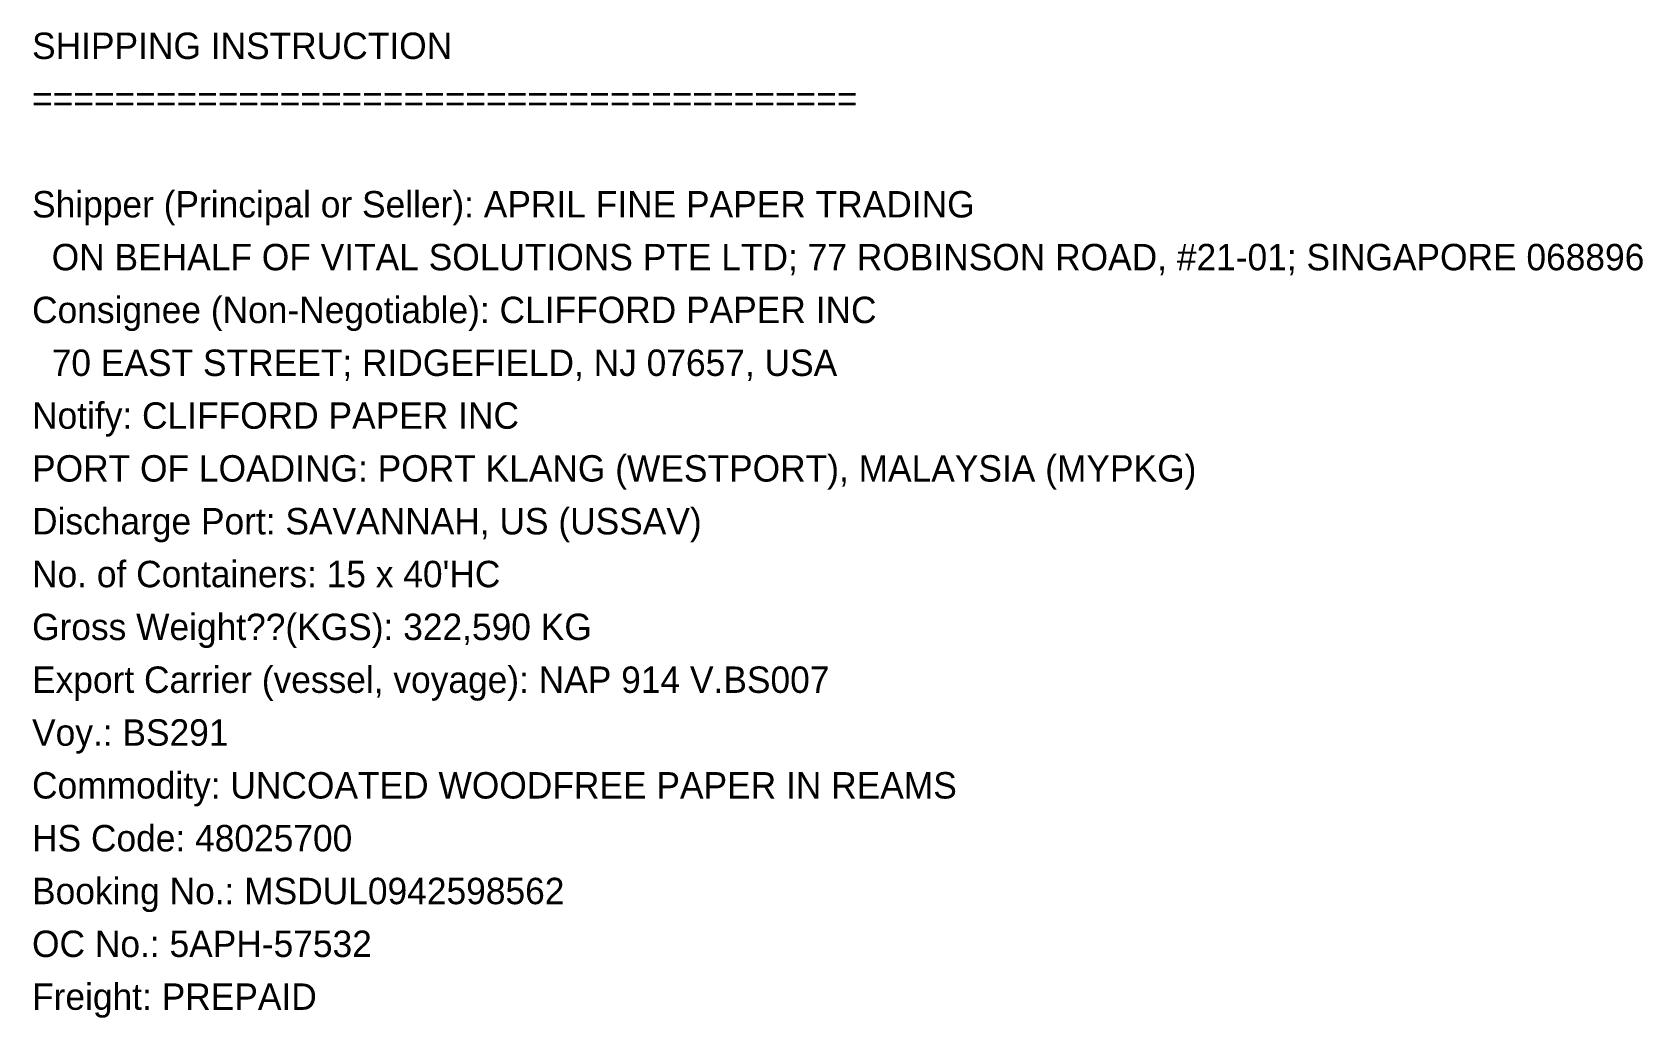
# Model space of a CAD drawing. Header units: metres. Extents: x 0 to 152, y -91 to 3.
import ezdxf

# ---------------------------------------------------------------- set-up
doc = ezdxf.new("R2010")
doc.units = ezdxf.units.M

msp = doc.modelspace()

# ---------------------------------------------------------------- texts
for s, p in [('SHIPPING INSTRUCTION', (0, 0)), ('========================================', (0, -5)), ('Shipper (Principal or Seller): APRIL FINE PAPER TRADING', (0, -15)), ('  ON BEHALF OF VITAL SOLUTIONS PTE LTD; 77 ROBINSON ROAD, #21-01; SINGAPORE 068896', (0, -20)), ('Consignee (Non-Negotiable): CLIFFORD PAPER INC', (0, -25)), ('  70 EAST STREET; RIDGEFIELD, NJ 07657, USA', (0, -30)), ('Notify: CLIFFORD PAPER INC', (0, -35)), ('PORT OF LOADING: PORT KLANG (WESTPORT), MALAYSIA (MYPKG)', (0, -40)), ('Discharge Port: SAVANNAH, US (USSAV)', (0, -45)), ("No. of Containers: 15 x 40'HC", (0, -50)), ('Gross Weight??(KGS): 322,590 KG', (0, -55)), ('Export Carrier (vessel, voyage): NAP 914 V.BS007', (0, -60)), ('Voy.: BS291', (0, -65)), ('Commodity: UNCOATED WOODFREE PAPER IN REAMS', (0, -70)), ('HS Code: 48025700', (0, -75)), ('Booking No.: MSDUL0942598562', (0, -80)), ('OC No.: 5APH-57532', (0, -85)), ('Freight: PREPAID', (0, -90))]:
    msp.add_text(s, height=2.5).set_placement(p)

doc.saveas('drawing.dxf')
